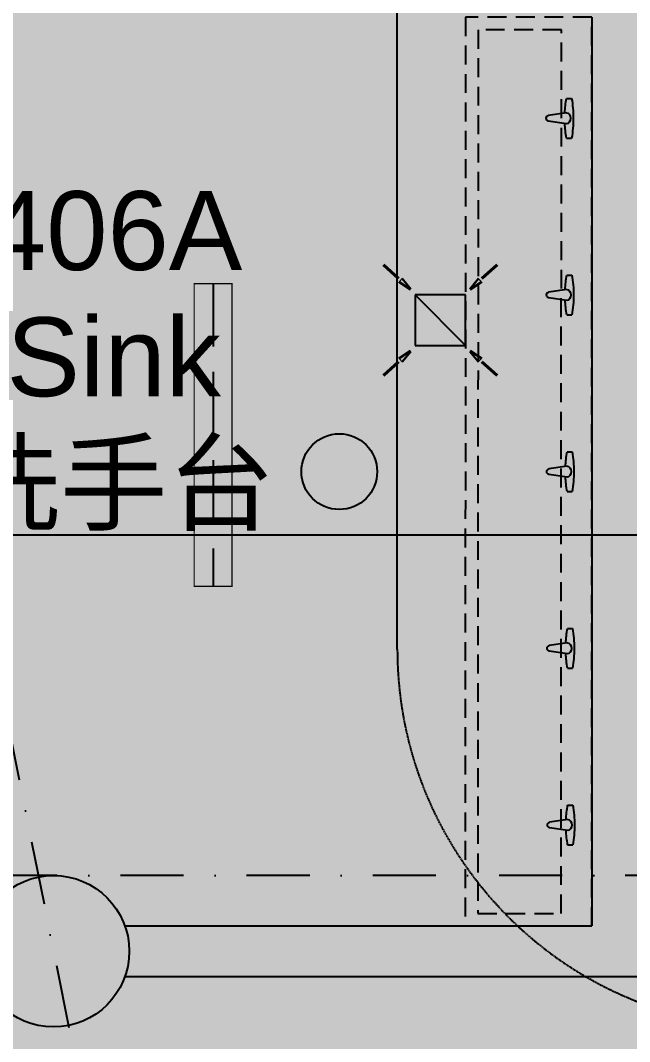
# Model space of a CAD drawing. Extents: x -354516 to 794396, y -401250 to -150594.
# Drawn here: x -22163 to -19750, y -373108 to -369063 of the extents above; entities that cross this region are included whole.
import ezdxf
from ezdxf.enums import TextEntityAlignment as Align

# ---------------------------------------------------------------- set-up
doc = ezdxf.new("R2010")
doc.units = 0
doc.header["$LTSCALE"] = 1000
doc.header["$MEASUREMENT"] = 0
for name, pattern in [('$0$HIDDEN', [0.375, 0.25, -0.125, 0, 0]), ('DASH', [0.35, 0.25, -0.1]), ('DASHDOT2', [0.5, 0.25, -0.125, 0, -0.125]), ('DOTE', [2.4200000000000004, 2, -0.2, 0.02, -0.2])]:
    doc.linetypes.add(name, pattern=pattern)
for name, color, linetype in [('0-吊顶', 6, 'Continuous'), ('0-房间名称', 2, 'Continuous'), ('0-灯具1', 40, 'Continuous'), ('0-灯具修改0109', 140, 'Continuous'), ('0-设备风口（修改）', 71, 'Continuous'), ('A-轴线1', 1, 'DOTE'), ('A标-索引', 3, 'Continuous'), ('COLUMN', 2, 'Continuous'), ('M-DUCT-S-DIFF', 6, 'DASH'), ('PUB_HATCH', 8, 'Continuous'), ('S-PLT', 30, 'Continuous'), ('WALL', 2, 'Continuous'), ('墙体', 7, 'Continuous'), ('家具1', 61, 'Continuous')]:
    doc.layers.add(name, color=color, linetype=linetype)
doc.layers.add('0-地面材质_material hatch', color=251, linetype='Continuous', transparency=0.3)
doc.layers.add('an-wc', color=253, linetype='Continuous', lineweight=25)
doc.layers.add('DIM_MODI-天花修改', color=3, linetype='Continuous', plot=False)
doc.styles.add('510p-04$0$Arial_2', font='arial.ttf', dxfattribs={"height": 6.392964071856287})
doc.styles.add('DIM', font='SimSun.ttf', dxfattribs={"width": 0.7})
doc.styles.add('romans', font='romans', dxfattribs={"width": 0.7})
doc.dimstyles.new('DIM', dxfattribs={"dimtxt": 2.5, "dimasz": 1, "dimexe": 1, "dimexo": 1, "dimgap": 1, "dimtad": 1, "dimdec": 0, "dimzin": 0, "dimdsep": 46, "dimtxsty": 'DIM', "dimblk": 'ARCHTICK', "dimcen": 0, "dimclrd": 5, "dimclre": 5, "dimclrt": 35, "dimadec": 0, "dimazin": 0, "dimtfac": 0.5, "dimtdec": 0, "dimtix": 1, "dimtmove": 2, "dimatfit": 2, "dimldrblk": 'A', "dimfxl": 0, "dimtolj": 1, "dimtzin": 0, "dimlwd": -1, "dimlwe": -1, "dimarcsym": 0})

# ---------------------------------------------------------------- blocks, each defined once
blk = doc.blocks.new('A$C13E12EBE')
at = {"layer": 'an-wc'}
for p, q in [((-15.18269750350737, 77.29425197609817), (-35.42327172335354, 73.24633141525555)), ((-4.314355866765254, 21.57281468833389), (68.75770291112713, 24.96870282295276)), ((4.314355867027189, -21.57281468734436), (73.07098131653038, 3.395672655969975)), ((15.71233593848592, -77.1883293724386), (-4.528238281272934, -81.23624993374688))]:
    blk.add_line(p, q, dxfattribs=at)
for centre, major_axis, ratio, start_param, end_param in [((221.4579644392361, 44.28946718583757), (68.16452246012571, -340.8389702314166), 0.7272727273516814, 4.483781897982597, 4.712388980352602), ((-241.1689002250205, -48.23146514320979), (68.16452244772678, -340.8389702666548), 0.7272727272842059, 1.631073783587, 1.799403409150896), ((0, 0), (4.314355865548802, -21.57281468597633), 0.7272727272555041, 3.141592653655882, 6.283185307245675), ((70.91434211355227, 14.18218773967237), (2.157177933961333, -10.78640734259996), 0.7272727272688219, -6.870165156036556e-05, 3.141523951938233), ((221.4579644392361, 44.28946718583757), (68.16452244983591, -340.8389702707959), 0.7272727272751086, -1.570796326789714, -1.342189244443152), ((-241.1689002250205, -48.23146514320979), (68.16452243573303, -340.8389703473797), 0.7272727271261428, 1.342189244563349, 1.510518921195238)]:
    blk.add_ellipse(centre, major_axis=major_axis, ratio=ratio, start_param=start_param, end_param=end_param, dxfattribs=at)
blk = doc.blocks.new('TJ-FK3')
for p, q in [((0.5, 0.5000000000109139), (-0.5, 0.5000000000109139)), ((-0.5, 0.5000000000109139), (-0.5, -0.5000000000109139)), ((0.5, -0.5000000000109139), (0.5, 0.5000000000109139)), ((-0.5, -0.5000000000109139), (0.5, -0.5000000000109139))]:
    blk.add_line(p, q)
at = {"color": 95}
blk.add_line((-0.5, -0.5000000000109139), (0.5, 0.5000000000109139), dxfattribs=at)
at = {"color": 95, "style": 'romans'}
for height, rotation, text_generation_flag, width, p in [(0.654350400000001, 311.9912634688246, 4, 0.7999999999999938, (-0.946558161143912, 1.379098507117305)), (0.654350400000001, 48.00873653117544, 6, 0.7999999999999938, (0.946558161143912, 1.379098507117305)), (0.4436329971176255, 123.4898884080581, 6, 0.8000000000000188, (-0.9503797233537625, 0.7664512077863037)), (0.4436329971176255, 236.5101115919419, 4, 0.8000000000000188, (0.9503797233537625, 0.7664512077863037)), (0.4436329971176305, 320.4926385295876, 4, 0.7999999999999909, (-0.7543717489952542, 0.9428834698555875)), (0.1337774737157268, 41.99126346882271, 4, 0.7999999999999959, (-0.8762879117875855, 0.7825028944571386)), (0.4436329971176305, 39.50736147041247, 6, 0.7999999999999909, (0.7543717489952542, 0.9428834698555875)), (0.1337774737157268, 318.0087365311772, 6, 0.7999999999999959, (0.8762879117875855, 0.7825028944571386)), (0.4436329971176305, 219.5073614704124, 6, 0.7999999999999909, (-0.7543717489952542, -0.9428834698555875)), (0.4436329971176255, 56.51011159194187, 4, 0.8000000000000188, (-0.9503797233537625, -0.7664512077863037)), (0.4436329971176255, 303.4898884080581, 6, 0.8000000000000188, (0.9503797233537625, -0.7664512077863037)), (0.4436329971176305, 140.4926385295875, 4, 0.7999999999999909, (0.7543717489952542, -0.9428834698555875)), (0.1337774737157268, 138.0087365311773, 6, 0.7999999999999959, (-0.8762879117875855, -0.7825028944571386)), (0.1337774737157268, 221.9912634688228, 4, 0.7999999999999959, (0.8762879117875855, -0.7825028944571386)), (0.654350400000001, 228.0087365311754, 6, 0.7999999999999938, (-0.946558161143912, -1.379098507117305)), (0.654350400000001, 131.9912634688245, 4, 0.7999999999999938, (0.946558161143912, -1.379098507117305))]:
    blk.add_text('-', height=height, rotation=rotation, dxfattribs=dict(at, text_generation_flag=text_generation_flag, width=width)).set_placement(p)
blk = doc.blocks.new('$TwtSys$00000128')
h = blk.add_hatch(color=8)
h.dxf.hatch_style = 1
edge = h.paths.add_edge_path()
edge.add_arc((0, 0), 1, 0, 360)
blk.add_circle((0, 0, 9.999999999999692e-09), 1)
blk = doc.blocks.new('510p-04$0$material tag')
blk = doc.blocks.new('A$C21183209')
at = {"layer": '0-灯具1', "color": 3, "linetype": 'DASH'}
blk.add_line((0, 75), (1200, 75), dxfattribs=at)
at = {"layer": '0-灯具1', "const_width": 5}
blk.add_lwpolyline([(0, 0), (1200, 0), (1200, 150), (0, 150)], close=True, dxfattribs=at)
blk = doc.blocks.new('_YZH')
at = {"color": 255}
blk.add_circle((0, 0), 0.5, dxfattribs=at)
at = {"layer": 'PUB_HATCH', "color": 250, "const_width": 0.5}
blk.add_lwpolyline([(-0.25, 0, 1), (0.25, 0, 1)], format="xyb", close=True, dxfattribs=at)
blk = doc.blocks.new('GRID')
at = {"layer": '墙体', "color": 250, "linetype": 'DASHDOT2', "lineweight": -3}
for p, q in [((6675.22215533477, 78431.95526751818), (23393.54561971379, -5159.66205437691)), ((107436.3835067166, 12586.54070517188), (-19063.61649328339, 12586.54070517188))]:
    blk.add_line(p, q, dxfattribs=at)
blk = doc.blocks.new('_ArchTick')
at = {"color": 0, "linetype": 'ByBlock', "const_width": 0.4}
blk.add_lwpolyline([(-0.5, -0.5), (0.5, 0.5)], dxfattribs=at)
blk = doc.blocks.new('A')
at = {"color": 134}
for p, q in [((-1.435067392276323, 1.147654099946521), (-1.089590771724032, 1.437450103912849)), ((-1.089590771724032, 1.437450103912849), (0, 0)), ((-1.435067392276323, 1.147654099946521), (-0.3688396396728422, 0)), ((-0.3688396396728422, 3.638e-12), (-2.127066897330223, 0)), ((-1.435067392276323, -1.147654099946521), (-0.3688396396728422, 0)), ((-1.089590771724032, -1.437450103912849), (0, 0)), ((-1.435067392276323, -1.147654099946521), (-1.089590771724032, -1.437450103912849))]:
    blk.add_line(p, q, dxfattribs=at)
for points in [[(-1.435067392276323, 1.147654099946521), (-1.089590771724032, 1.437450103912849), (-0.3688396396728422, 0), (0, 0)], [(-1.435067392276323, -1.147654099946521), (-1.089590771724032, -1.437450103912849), (-0.3688396396728422, 0), (0, 0)]]:
    blk.add_solid(points, dxfattribs=at)

msp = doc.modelspace()

# ---------------------------------------------------------------- hatches: boundary and pattern name
at = {"layer": '0-地面材质_material hatch'}
h = msp.add_hatch(dxfattribs=at)
h.set_pattern_fill('ANSI35', color=256, scale=1200)
h.set_pattern_definition([(45, (-498310856.1664237, -3090192758.000448), (-212.1320343559642, 212.1320343559643), []), (45, (-498310644.0343897, -3090192758.000448), (-212.1320343559642, 212.1320343559643), [375, -75, 0, -75])])
edge = h.paths.add_edge_path()
edge.add_line((-23530.90999660454, -372649.3737750374), (-19901.51054892502, -372650.6128435456))
edge.add_line((-19901.51054892502, -372650.6128435456), (-19901.51054892502, -369049.5400500618))
edge.add_line((-19901.51054892502, -369049.5400500618), (-23028.54104319773, -369049.5400500618))
edge.add_line((-23028.54104319773, -369049.5400500618), (-23628.54067108593, -366049.5419106804))
edge.add_line((-23628.54067108593, -366049.5419106804), (-19898.51838461123, -366049.5419106804))
edge.add_line((-19898.51838461123, -366049.5419106804), (-19898.51895627937, -365850.7338047348))
edge.add_line((-19898.51895627937, -365850.7338047348), (-19800.01475254259, -365850.7332382523))
edge.add_line((-19800.01475254259, -365850.7332382523), (-19800.02050349674, -364850.7332382523))
edge.add_line((-19800.02050349674, -364850.7332382523), (-19900.02050349674, -364850.7338133179))
edge.add_line((-19900.02050349674, -364850.7338133179), (-19900.0245362278, -364149.50090793))
edge.add_line((-19900.0245362278, -364149.50090793), (-23946.34214905996, -364158.4515388362))
edge.add_line((-23946.34214905996, -364158.4515388362), (-28932.10526835918, -338750.0049679279))
edge.add_line((-28932.10526835918, -338750.0049679279), (-27565.00989464483, -338749.5115061127))
edge.add_line((-27565.00989464483, -338749.5115061127), (-27565.00971511564, -338550.7228551232))
edge.add_line((-27565.00971511564, -338550.7228551232), (-27365.00971511126, -338550.7228551215))
edge.add_line((-27365.00971511126, -338550.7228551215), (-27365.00971505166, -337550.7228551215))
edge.add_line((-27365.00971505166, -337550.7228551215), (-27565.00971505604, -337550.7228551232))
edge.add_line((-27565.00971505604, -337550.7228551232), (-27565.00971505604, -336849.9999962174))
edge.add_line((-27565.00971505604, -336849.9999962174), (-28949.23572812042, -336849.9999962174))
edge.add_arc((-28949.2357280568, -336749.9999964558), 99.99999976158142, 90.0000000364521, 269.99999996354785, ccw=False)
edge.add_line((-28949.23572812042, -336649.9999966942), (-28400.00971516145, -336649.9999964139))
edge.add_line((-28400.00971516145, -336649.9999964139), (-28400.00971516145, -333849.9924456975))
edge.add_line((-28400.00971516145, -333849.9924456975), (-30068.54614970646, -333849.5145187699))
edge.add_line((-30068.54614970646, -333849.5145187699), (-30828.54441688023, -330049.523182901))
edge.add_line((-30828.54441688023, -330049.523182901), (-32050.88012877665, -330049.523182901))
edge.add_line((-32050.88012877665, -330049.523182901), (-31913.91144523583, -330734.3666010224))
edge.add_line((-31913.91144523583, -330734.3666010224), (-32011.97848043404, -330753.9800076805))
edge.add_line((-32011.97848043404, -330753.9800076805), (-31658.96944264136, -332519.0252237641))
edge.add_line((-31658.96944264136, -332519.0252237641), (-31560.91137102804, -332499.4136104904))
edge.add_line((-31560.91137102804, -332499.4136104904), (-31313.92041996679, -333734.3683948838))
edge.add_line((-31313.92041996679, -333734.3683948838), (-31411.97848108969, -333753.9800072037))
edge.add_line((-31411.97848108969, -333753.9800072037), (-31058.96944305859, -335519.0252247177))
edge.add_line((-31058.96944305859, -335519.0252247177), (-30960.91138282976, -335499.4136128746))
edge.add_line((-30960.91138282976, -335499.4136128746), (-30713.92042616568, -336734.3683967911))
edge.add_line((-30713.92042616568, -336734.3683967911), (-30811.96913448534, -336753.9800086342))
edge.add_line((-30811.96913448534, -336753.9800086342), (-30458.96008912287, -338519.0252237641))
edge.add_line((-30458.96008912287, -338519.0252237641), (-30360.90202305279, -338499.4136114441))
edge.add_line((-30360.90202305279, -338499.4136114441), (-30113.9110663887, -339734.3683953606))
edge.add_line((-30113.9110663887, -339734.3683953606), (-30211.9691275712, -339753.9800072037))
edge.add_line((-30211.9691275712, -339753.9800072037), (-29858.96008942089, -341519.0252251946))
edge.add_line((-29858.96008942089, -341519.0252251946), (-29760.90202376805, -341499.413611921))
edge.add_line((-29760.90202376805, -341499.413611921), (-29513.91107264719, -342734.3683967911))
edge.add_line((-29513.91107264719, -342734.3683967911), (-29611.96912488899, -342753.9800067269))
edge.add_line((-29611.96912488899, -342753.9800067269), (-28658.9600959178, -347519.0252251946))
edge.add_line((-28658.9600959178, -347519.0252251946), (-28560.90202990732, -347499.4136133515))
edge.add_line((-28560.90202990732, -347499.4136133515), (-28313.91107878647, -348734.3683982216))
edge.add_line((-28313.91107878647, -348734.3683982216), (-28411.96912691555, -348753.9800076805))
edge.add_line((-28411.96912691555, -348753.9800076805), (-28058.96008912287, -350519.0252237641))
edge.add_line((-28058.96008912287, -350519.0252237641), (-27960.90202305279, -350499.4136114441))
edge.add_line((-27960.90202305279, -350499.4136114441), (-27713.9110663887, -351734.3683953606))
edge.add_line((-27713.9110663887, -351734.3683953606), (-27811.9691275712, -351753.9800072037))
edge.add_line((-27811.9691275712, -351753.9800072037), (-27458.9600895401, -353519.0252247177))
edge.add_line((-27458.9600895401, -353519.0252247177), (-27360.90202382765, -353499.413611921))
edge.add_line((-27360.90202382765, -353499.413611921), (-27113.9110727664, -354734.3683963143))
edge.add_line((-27113.9110727664, -354734.3683963143), (-27211.96912488899, -354753.9800067269))
edge.add_line((-27211.96912488899, -354753.9800067269), (-26258.96009579859, -359519.0252256714))
edge.add_line((-26258.96009579859, -359519.0252256714), (-26160.90203545056, -359499.4136143051))
edge.add_line((-26160.90203545056, -359499.4136143051), (-25913.91107878647, -360734.3683982216))
edge.add_line((-25913.91107878647, -360734.3683982216), (-26011.96909532509, -360753.9800010048))
edge.add_line((-26011.96909532509, -360753.9800010048), (-25058.96006605587, -365519.025220903))
edge.add_line((-25058.96006605587, -365519.025220903), (-24960.90200046263, -365499.4136076294))
edge.add_line((-24960.90200046263, -365499.4136076294), (-24713.91104934178, -366734.3683924996))
edge.add_line((-24713.91104934178, -366734.3683924996), (-24811.96913436613, -366753.9800091111))
edge.add_line((-24811.96913436613, -366753.9800091111), (-24458.96008912287, -368519.0252237641))
edge.add_line((-24458.96008912287, -368519.0252237641), (-24360.90201750956, -368499.4136104904))
edge.add_line((-24360.90201750956, -368499.4136104904), (-24113.9110663887, -369734.3683953606))
edge.add_line((-24113.9110663887, -369734.3683953606), (-24211.96913508139, -369753.9800086342))
edge.add_line((-24211.96913508139, -369753.9800086342), (-23858.96008942089, -371519.0252251946))
edge.add_line((-23858.96008942089, -371519.0252251946), (-23760.90202376805, -371499.413611921))
edge.add_line((-23760.90202376805, -371499.413611921), (-23530.90999660454, -372649.3737750374))
h = msp.add_hatch(dxfattribs=at)
h.set_pattern_fill('AR-CONC', color=256, scale=75)
h.set_pattern_definition([(49.99999999999999, (-498310856.1664237, -3090192758.000448), (537.9451369505651, -47.06410123694633), [56.25, -618.75]), (355, (-498310856.1664237, -3090192758.000448), (-104.06350020975, 564.1441002750089), [45, -495]), (100.45144446, (-498310811.337663, -3090192761.922456), (433.881635045334, 517.0799932264721), [47.80514399999993, -525.856583999999]), (46.18420000000002, (-498310856.1664237, -3090192608.000448), (800.4309980036793, -124.1394605948074), [84.37499999999987, -928.124999999999]), (96.63563549, (-498310789.463865, -3090192618.345428), (700.9964592556713, 730.5889505809129), [71.7077565, -788.7853199999998]), (351.1841639899999, (-498310856.1664237, -3090192608.000448), (700.9964587910798, 730.5889502024926), [67.5, -742.5000007499999]), (21, (-498310781.1664237, -3090192645.500448), (447.6802890888462, -301.9641679990041), [56.25, -618.75]), (326.0000000000001, (-498310781.1664237, -3090192645.500448), (182.4864989411863, 543.8625337851397), [45, -495]), (71.45144474, (-498310743.8597332, -3090192670.664129), (630.1667825474783, 241.8983646047654), [47.8051425, -525.856584]), (37.50000000000001, (-498310856.1664237, -3090192758.000448), (9.119891487968001, 249.6703903734836), [0, -488.9999999999999, 0, -502.5, 0, -496.875]), (7.499999999999999, (-498310856.1664237, -3090192758.000448), (197.3021530816115, 295.8087839117702), [0, -286.5, 0, -477.75, 0, -189.375]), (327.5, (-498311023.4164237, -3090192758.000448), (400.3668271293068, -16.91615380078482), [0, -187.5, 0, -585, 0, -776.25]), (317.5, (-498311098.4164237, -3090192758.000448), (437.3896270067897, 75.07873674923829), [0, -243.75, 0, -388.5, 0, -551.25])])
h.paths.add_polyline_path([(-21749.28975502215, -372649.9820161187), (-23530.90999648533, -372649.3737750374), (-23513.91107264719, -372734.3683967911), (-23611.96908936463, -372753.9800000511), (-22658.96006021462, -377519.0252189957), (-22560.90199438296, -377499.4136061989), (-22313.9110432621, -378734.3683910691), (-22411.97848395071, -378753.9800286614), (-22000.13675001822, -380813.1994419419), (-22490.42709163389, -380911.256998571), (-22259.04867140017, -382068.1367879235), (-10414.97396311722, -379699.3211675011), (-9276.888346767046, -374008.8313947045), (-10256.47591868601, -374008.8313947045), (-10488.36397801514, -372849.9999980905), (-11599.99999994138, -372849.9999980879), (-11598.81378185894, -372649.9999981048), (-13106.92520302813, -372649.9999980951), (-13099.99999994144, -372849.9999980886), (-13199.99999962543, -372849.9999981018), (-13199.99999991617, -373050.0000014626), (-13799.99999991617, -373050.0000014626), (-13799.99999991617, -372849.5220690094), (-16499.99999991617, -372849.9999981247), (-17854.16717501764, -372849.9999980918), (-19700.00000017916, -372849.9999980918), (-19901.51054892502, -372849.9820156418), (-21749.28975502215, -372849.9820156418)])
at = {"layer": 'WALL'}
h = msp.add_hatch(color=250, dxfattribs=at)
h.dxf.hatch_style = 1
edge = h.paths.add_edge_path()
edge.add_line((-16299.99999993935, -366249.9999980921), (-13799.99999993909, -366249.999998092))
edge.add_line((-13799.99999993909, -366249.999998092), (-13799.99999993909, -366049.9999980918))
edge.add_line((-13799.99999993909, -366049.9999980918), (-16499.99999993923, -366049.999998092))
edge.add_line((-16499.99999993923, -366049.999998092), (-16799.99999993801, -366049.999998092))
edge.add_line((-16799.99999993801, -366049.999998092), (-16799.99999993801, -366249.999998092))
edge.add_line((-16799.99999993801, -366249.999998092), (-16699.99999993921, -366249.999998092))
edge.add_line((-16699.99999993921, -366249.999998092), (-16699.99999993922, -372649.9999980922))
edge.add_line((-16699.99999993922, -372649.9999980922), (-17854.16717501781, -372649.9999980922))
edge.add_line((-17854.16717501781, -372649.9999980922), (-17854.16717501778, -371899.9924455565))
edge.add_line((-17854.16717501778, -371899.9924455565), (-16699.99999993815, -371899.9924455566))
edge.add_line((-16699.99999993815, -371899.9924455566), (-16699.99999993815, -371799.9924455566))
edge.add_line((-16699.99999993815, -371799.9924455566), (-17954.1671750166, -371799.992445557))
edge.add_line((-17954.1671750166, -371799.992445557), (-17954.16717501663, -372649.9999980914))
edge.add_line((-17954.16717501663, -372649.9999980914), (-19700.00000017908, -372649.9999980915))
edge.add_line((-19700.00000017908, -372649.9999980915), (-19700.00000017908, -369049.9999980865))
edge.add_line((-19700.00000017908, -369049.9999980865), (-19100.00971515931, -369049.9999980861))
edge.add_line((-19100.00971515931, -369049.9999980861), (-19100.00971515931, -368849.9999980861))
edge.add_line((-19100.00971515931, -368849.9999980861), (-19700.00948246268, -368849.9999980864))
edge.add_line((-19700.00948246268, -368849.9999980864), (-19700.00948246268, -366149.9999990233))
edge.add_line((-19700.00948246268, -366149.9999990233), (-17799.9999999404, -366149.9999990234))
edge.add_line((-17799.9999999404, -366149.9999990234), (-17799.9999999404, -366049.999998092))
edge.add_line((-17799.9999999404, -366049.999998092), (-19700.01475250828, -366049.999998092))
edge.add_line((-19700.01475250828, -366049.999998092), (-19700.01475250827, -365850.7332382523))
edge.add_line((-19700.01475250827, -365850.7332382523), (-19900.01475250837, -365850.7332382523))
edge.add_line((-19900.01475250837, -365850.7332382523), (-19900.01475250838, -366049.9999980919))
edge.add_line((-19900.01475250838, -366049.9999980919), (-20100.0094824624, -366049.9999980919))
edge.add_line((-20100.0094824624, -366049.9999980919), (-20100.00948246415, -366249.9999980921))
edge.add_line((-20100.00948246415, -366249.9999980921), (-19900.00948246239, -366249.9999980921))
edge.add_line((-19900.00948246239, -366249.9999980921), (-19900.00948246239, -368849.9999980861))
edge.add_line((-19900.00948246239, -368849.9999980861), (-22863.068633989, -368849.9999980861))
edge.add_line((-22863.068633989, -368849.9999980861), (-23343.09553685468, -366449.8654837572))
edge.add_arc((-23352.07843885159, -366150.0000014626), 300.0000000000231, 248.748127063835, 271.7158643751626, ccw=False)
edge.add_line((-23460.81899017299, -366429.5988077876), (-23547.63693480694, -366446.9623967144))
edge.add_line((-23547.63693480694, -366446.9623967144), (-23027.0294145322, -369049.9999980861))
edge.add_line((-23027.0294145322, -369049.9999980861), (-19900.00000017904, -369049.9999980861))
edge.add_line((-19900.00000017904, -369049.9999980861), (-19900.00000017904, -372649.9820156033))
edge.add_line((-19900.00000017904, -372649.9820156033), (-21749.3024729696, -372649.9820156032))
edge.add_arc((-22032.13882583931, -372750.0000014626), 300.0000000000255, 1.1084466677857563e-11, 19.474864092055213, ccw=False)
edge.add_arc((-22032.1388258393, -372750.0000014626), 299.9999999999964, -19.46757725884902, 0, ccw=False)
edge.add_line((-21749.28975504645, -372849.9820156032), (-19700.00948246242, -372849.9820156032))
edge.add_line((-19700.00948246242, -372849.9820156032), (-17854.16717501765, -372849.9999980917))
edge.add_line((-17854.16717501765, -372849.9999980917), (-16499.99999993923, -372849.9999980917))
edge.add_line((-16499.99999993923, -372849.9999980917), (-13799.99999993909, -372849.9999980921))
edge.add_line((-13799.99999993909, -372849.9999980921), (-13799.99999993909, -372649.999998092))
edge.add_line((-13799.99999993909, -372649.999998092), (-16299.99999993935, -372649.9999980918))
edge.add_line((-16299.99999993935, -372649.9999980918), (-16299.99999993935, -366249.9999980921))

# ---------------------------------------------------------------- linework, layer by layer
at = {"layer": '0-吊顶', "linetype": 'DASH', "ltscale": 0.01}
msp.add_lwpolyline([(-19170.11679899562, -365345.7318358743), (-16830.74306601155, -365345.7318358743, -0.414213562373095), (-15330.74306601155, -366845.7318358743), (-15330.74306601155, -371553.0431309068, -0.414213562373095), (-16830.74306601155, -373053.0431309068), (-19170.11679899562, -373053.0431309068, -0.414213562373095), (-20670.11679899562, -371553.0431309068), (-20670.11679899562, -366845.7318358743, -0.414213562373095)], format="xyb", close=True, dxfattribs=at)
at = {"layer": '0-灯具修改0109'}
for points in [[(-19650.87402620372, -368759.2915027293, 0, 75, 0.5), (-19650.87402620372, -369180.4179849427, 0, 75, 0.5), (-19650.87402620372, -370022.6709493697, 0, 75, 0.5), (-19650.87402620372, -370864.9239137964, 0, 75, 0.5), (-19650.87402620372, -371426.4258900811, 0, 75, 0.5), (-19650.87402620372, -371847.5523722945, 0, 75, 0.5), (-19650.87402620372, -372373.9604750613, 0, 75, 0.5), (-19650.87402620372, -372900.368577828, 0, 75, 0.5), (-19650.87402620372, -372949.500000753, 0, 75, 0.5), (-19376.69829525482, -372949.500000753, 0, 75, 0.5), (-19206.97046181025, -372949.500000753, 0, 75, 0.5), (-19037.24262836569, -372949.500000753, 0, 75, 0.5), (-18999.90250500789, -372949.500000753, 0, 75, 0.5), (-18999.90250500789, -372387.9980244684, 0, 75, 0.5), (-18999.90250500789, -371651.0266805949, 0, 75, 0.5), (-18999.90250500789, -371019.3369572746, 0, 75, 0.5), (-18999.90250500789, -370563.1166015435, 0, 75, 0.5), (-18999.90250500789, -370141.9901193301, 0, 75, 0.5), (-18999.90250500789, -369580.4881430456, 0, 75, 0.5), (-18999.90250500789, -368913.7045462074, 0, 75, 0.5)], [(-10326.83926059876, -376807.6928309072, 0, 75, 0.5), (-10326.83926059876, -375607.6928309072, 0, 75, 0.5), (-10326.83926059876, -374857.6928309072, 0, 75, 0.5), (-10326.83926059876, -373807.6928309072, 0, 75, 0.5), (-10326.83926059876, -373074.7155199917, 0, 75, 0.5), (-10976.83926059876, -373074.7155199917, 0, 75, 0.5), (-12176.83926059876, -373074.7155199917, 0, 75, 0.5), (-13526.83926059876, -373074.7155199917, 0, 75, 0.5), (-14326.83926059876, -373074.7155199917, 0, 75, 0.5), (-15376.83926059876, -373074.7155199917, 0, 75, 0.5), (-16726.83926059876, -373074.7155199917, 0, 75, 0.5), (-17476.83926059876, -373074.7155199917, 0, 75, 0.5), (-18076.83926059876, -373074.7155199917, 0, 75, 0.5), (-19026.83926059876, -373074.7155199917, 0, 75, 0.5), (-19676.83926059876, -373074.7155199917, 0, 75, 0.5), (-20476.83926059876, -373074.7155199917, 0, 75, 0.5), (-21426.83926059876, -373074.7155199917, 0, 75, 0.5), (-21806.4031187339, -373074.7155199917, 0, 75, 0.5), (-21806.4031187339, -373724.7155199917, 0, 75, 0.5), (-21806.4031187339, -374774.7155199917, 0, 75, 0.5), (-21806.4031187339, -375374.7155199917, 0, 75, 0.5), (-21806.4031187339, -375874.7155199917, 0, 75, 0.5)]]:
    msp.add_lwpolyline(points, format="xyseb", dxfattribs=at)
at = {"layer": '0-设备风口（修改）'}
msp.add_lwpolyline([(-20549.00000000001, -368731, 0, 75, 0.5), (-20549.00000000001, -369131, 0, 75, 0.5), (-20549.00000000001, -369431, 0, 75, 0.5), (-20549.00000000001, -369806, 0, 75, 0.5), (-20549.00000000001, -370181, 0, 75, 0.5), (-20549.00000000001, -370506, 0, 75, 0.5), (-20549.00000000001, -371031, 0, 75, 0.5), (-20549.00000000001, -371356, 0, 75, 0.5), (-20549.00000000001, -371681, 0, 75, 0.5), (-20549.00000000001, -372056, 0, 75, 0.5), (-20549.00000000001, -372456, 0, 75, 0.5), (-20549.00000000001, -372929, 0, 75, 0.5), (-20099.00000000001, -372929, 0, 75, 0.5), (-19774.00000000001, -372929, 0, 75, 0.5), (-19474.00000000001, -372929, 0, 75, 0.5), (-19074.00000000001, -372929, 0, 75, 0.5), (-18599.00000000001, -372929, 0, 75, 0.5), (-18199.00000000001, -372929, 0, 75, 0.5), (-17799.00000000001, -372929, 0, 75, 0.5), (-17474, -372929, 0, 75, 0.5), (-17024, -372929, 0, 75, 0.5), (-16596, -372929, 0, 75, 0.5)], format="xyseb", dxfattribs=at)
at = {"layer": 'DIM_MODI-天花修改'}
msp.add_lwpolyline([(-20952.66174767725, -368922.7604054697, 0, 75, 0.5), (-20952.66174767725, -369297.7604054697, 0, 75, 0.5), (-20952.66174767725, -369672.7604054697, 0, 75, 0.5), (-20952.66174767725, -369997.7604054697, 0, 75, 0.5), (-20952.66174767725, -370522.7604054697, 0, 75, 0.5), (-20952.66174767725, -370847.7604054697, 0, 75, 0.5), (-20952.66174767725, -371172.7604054697, 0, 75, 0.5), (-20952.66174767725, -371547.7604054697, 0, 75, 0.5), (-20952.66174767725, -371947.7604054697, 0, 75, 0.5), (-20952.66174767725, -372472.7604054697, 0, 75, 0.5), (-20952.66174767725, -372922.7604054697, 0, 75, 0.5), (-20952.66174767725, -373247.7604054697, 0, 75, 0.5)], format="xyseb", dxfattribs=at)
at = {"layer": 'WALL', "color": 0}
for p, q in [((-19900.00000017904, -369049.9999980861), (-19900.00000017904, -372649.9820156033)), ((-21749.3024729696, -372649.9820156032), (-19900.00000017904, -372649.9820156033)), ((-21749.28975504645, -372849.9820156032), (-19700.00948246242, -372849.9820156032))]:
    msp.add_line(p, q, dxfattribs=at)
at = {"layer": '家具1', "color": 137, "linetype": '$0$HIDDEN', "ltscale": 0.3}
msp.add_lwpolyline([(-19900.00000011933, -369050.0043129917), (-20400.00971519959, -369050.0043134686), (-20401.23874485504, -372649.9999980923), (-19900.00000017893, -372649.9999980923), (-19900.00000017893, -369050.0043129917)], dxfattribs=at)
msp.add_lwpolyline([(-20020.00000005972, -369100.0043129917), (-20350.00971519959, -369100.0043134686), (-20351.23874491465, -372599.9999985691), (-20021.22902989399, -372599.9999985691)], close=True, dxfattribs=at)

# ---------------------------------------------------------------- block references
at = {"layer": '0-房间名称'}
ref = msp.add_blockref('510p-04$0$material tag', (-202173.5888685572, -445727.355803045), dxfattribs=dict(at, xscale=3.125, yscale=3.125, zscale=3.125))
ref.add_attrib('ROOM_TAG', '406A', dxfattribs={"layer": '0', "height": 312.5, "style": '510p-04$0$Arial_2'}).set_placement((-21793.94709837314, -369895.1583161675), align=Align.MIDDLE_CENTER)
ref.add_attrib('NAME_ENG', 'Sink', dxfattribs={"layer": '0', "height": 312.5, "style": '510p-04$0$Arial_2'}).set_placement((-21793.94709837314, -370395.1583161675), align=Align.MIDDLE_CENTER)
ref.add_attrib('NAME_CN', '洗手台', dxfattribs={"layer": '0', "height": 312.5, "style": '510p-04$0$Arial_2'}).set_placement((-21793.94709837314, -370895.1583161675), align=Align.MIDDLE_CENTER)
at = {"layer": '0-灯具1', "xscale": -1, "rotation": 90}
msp.add_blockref('A$C21183209', (-21325.00000017897, -370104.8467853387), dxfattribs=at)
at = {"layer": 'A-轴线1'}
msp.add_blockref('GRID', (-41936.38350665566, -385036.5407097827), dxfattribs=at)
at = {"layer": 'COLUMN', "xscale": 600, "yscale": 600, "zscale": 600}
msp.add_blockref('_YZH', (-22032.13882583931, -372750.0000014626), dxfattribs=at)
at = {"layer": 'M-DUCT-S-DIFF', "xscale": 200, "yscale": 200, "rotation": 90}
msp.add_blockref('TJ-FK3', (-20500.00000017896, -370249.9999980862), dxfattribs=at)
at = {"layer": 'S-PLT', "xscale": 150.0000015, "yscale": 150.0000015, "zscale": 150.0000015}
msp.add_blockref('$TwtSys$00000128', (-20900.00946217646, -370850.0044212662), dxfattribs=at)
at = {"layer": '家具1', "color": 137, "linetype": '$0$HIDDEN', "ltscale": 0.3, "xscale": -1, "rotation": 11.31036347671576}
for p in [(-20000.00000035774, -369450.0179776817), (-19998.77097231161, -370150.0168990761), (-19997.54194593441, -370850.0158199936), (-19996.31291621935, -371550.0147409111), (-19995.08388310682, -372250.0136623054)]:
    msp.add_blockref('A$C13E12EBE', p, dxfattribs=at)

# ---------------------------------------------------------------- leaders
at = {"layer": 'A标-索引', "color": 3}
msp.add_leader([(-18667.85709690792, -371101.7550677181), (-27761.45470401245, -371101.7550677181)], dimstyle='DIM', override={"dimasz": 100, "dimgap": 1, "dimtad": 0, "dimclrd": 256}, dxfattribs=at)

doc.saveas('drawing.dxf')
